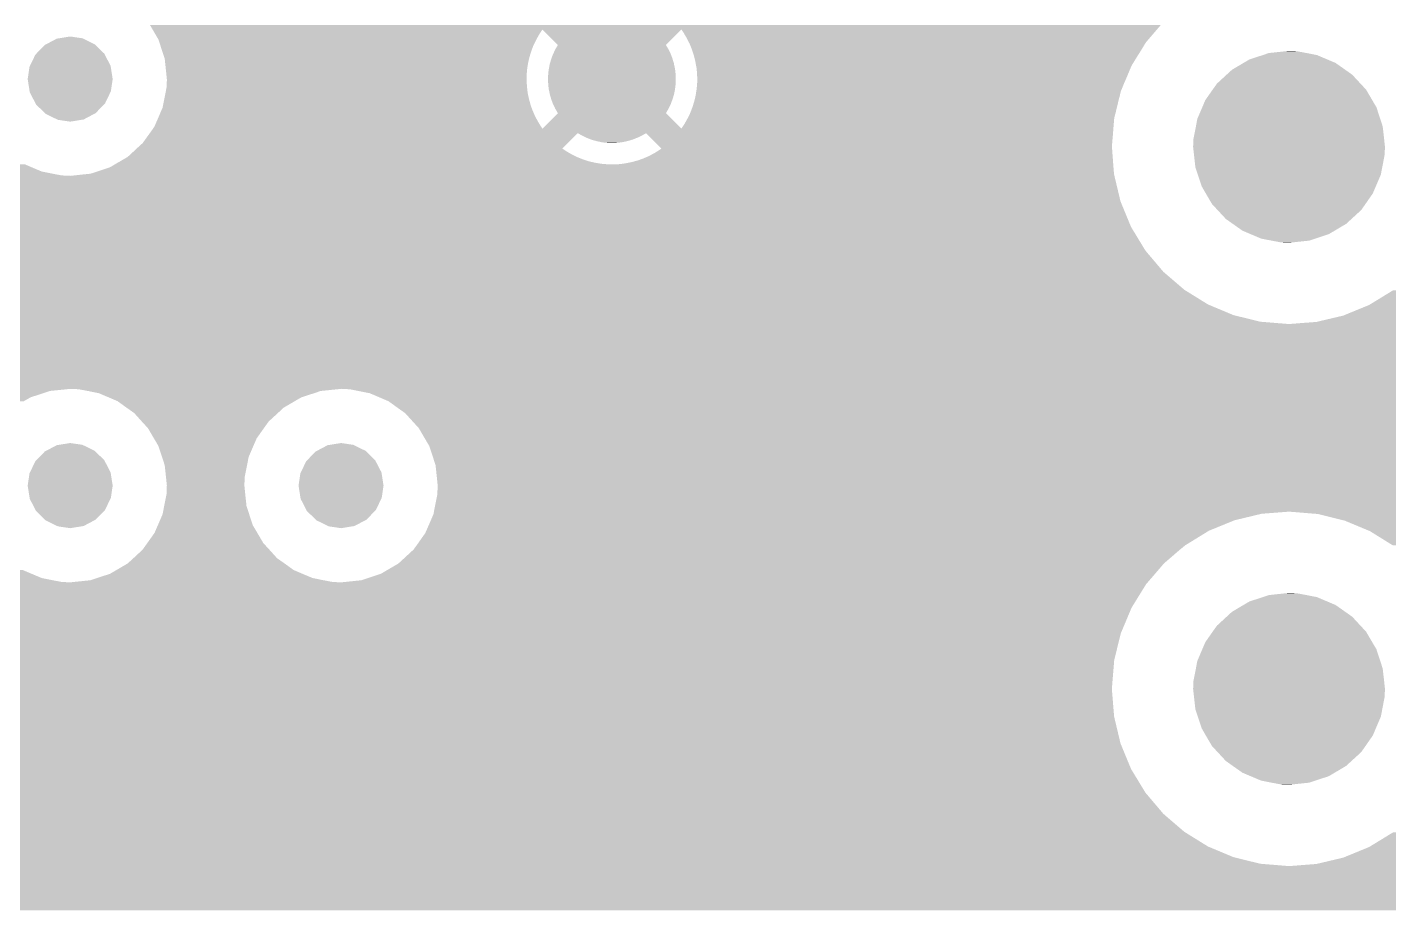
# Model space of a CAD drawing. Extents: x 295 to 953, y 10 to 290.
# Drawn here: x 616.9 to 629.67, y 150.48 to 158.75 of the extents above; entities that cross this region are included whole.
import ezdxf

# ---------------------------------------------------------------- set-up
doc = ezdxf.new("R2010")
doc.units = 0
doc.header["$LTSCALE"] = 5
doc.header["$MEASUREMENT"] = 0
doc.layers.add('FROMC1', color=7, linetype='CONTINUOUS')

msp = doc.modelspace()

# ---------------------------------------------------------------- linework, layer by layer
at = {"layer": 'FROMC1'}
for points in [[(618.08, 158.73), (618.056, 158.772), (627.499, 158.73), (627.535, 158.772)], [(618.108, 158.682), (618.08, 158.73), (621.705, 158.682), (621.736, 158.73)], [(621.881, 158.585), (621.736, 158.73), (622.894, 158.585), (623.039, 158.73)], [(623.061, 158.697), (623.039, 158.73), (627.471, 158.697), (627.499, 158.73)], [(616.99, 158.503), (617.07, 158.585), (617.628, 158.503), (617.543, 158.585)], [(617.07, 158.585), (617.082, 158.591), (617.543, 158.585), (617.537, 158.591)], [(617.082, 158.591), (617.182, 158.644), (617.537, 158.591), (617.429, 158.644)], [(617.182, 158.644), (617.202, 158.647), (617.429, 158.644), (617.423, 158.647)], [(617.202, 158.647), (617.308, 158.664), (617.423, 158.647), (617.308, 158.664)], [(618.134, 158.638), (618.108, 158.682), (621.68, 158.638), (621.705, 158.682)], [(618.136, 158.632), (618.134, 158.638), (621.677, 158.632), (621.68, 158.638)], [(618.153, 158.581), (618.136, 158.632), (621.652, 158.581), (621.677, 158.632)], [(618.17, 158.528), (618.153, 158.581), (621.632, 158.528), (621.652, 158.581)], [(621.86, 158.549), (621.881, 158.585), (622.915, 158.549), (622.894, 158.585)], [(623.09, 158.648), (623.061, 158.697), (627.429, 158.648), (627.471, 158.697)], [(623.108, 158.611), (623.09, 158.648), (627.397, 158.611), (627.429, 158.648)], [(623.116, 158.597), (623.108, 158.611), (627.388, 158.597), (627.397, 158.611)], [(623.137, 158.544), (623.116, 158.597), (627.356, 158.544), (627.388, 158.597)], [(616.931, 158.39), (616.981, 158.494), (617.686, 158.39), (617.632, 158.494)], [(616.981, 158.494), (616.99, 158.503), (617.632, 158.494), (617.628, 158.503)], [(618.188, 158.473), (618.17, 158.528), (621.615, 158.473), (621.632, 158.528)], [(618.194, 158.456), (618.188, 158.473), (621.611, 158.456), (621.615, 158.473)], [(618.198, 158.418), (618.194, 158.456), (621.602, 158.418), (621.611, 158.456)], [(621.807, 158.412), (621.818, 158.451), (622.969, 158.412), (622.957, 158.451)], [(621.818, 158.451), (621.821, 158.459), (622.957, 158.451), (622.955, 158.459)], [(621.821, 158.459), (621.835, 158.498), (622.955, 158.459), (622.94, 158.498)], [(621.835, 158.498), (621.839, 158.505), (622.94, 158.498), (622.937, 158.505)], [(621.839, 158.505), (621.856, 158.542), (622.937, 158.505), (622.919, 158.542)], [(621.856, 158.542), (621.86, 158.549), (622.919, 158.542), (622.915, 158.549)], [(623.155, 158.49), (623.137, 158.544), (627.322, 158.49), (627.356, 158.544)], [(623.169, 158.435), (623.155, 158.49), (627.288, 158.435), (627.322, 158.49)], [(628.366, 158.449), (628.492, 158.49), (629.096, 158.449), (628.999, 158.49)], [(628.492, 158.49), (628.548, 158.509), (628.999, 158.49), (628.902, 158.509)], [(628.548, 158.509), (628.709, 158.526), (628.902, 158.509), (628.811, 158.526)], [(628.709, 158.526), (628.738, 158.529), (628.811, 158.526), (628.738, 158.529)], [(616.909, 158.265), (616.926, 158.38), (617.706, 158.265), (617.688, 158.38)], [(616.926, 158.38), (616.931, 158.39), (617.688, 158.38), (617.686, 158.39)], [(618.204, 158.361), (618.198, 158.418), (621.593, 158.361), (621.602, 158.418)], [(618.21, 158.304), (618.204, 158.361), (621.588, 158.304), (621.593, 158.361)], [(621.79, 158.314), (621.795, 158.355), (622.985, 158.314), (622.98, 158.355)], [(621.795, 158.355), (621.797, 158.363), (622.98, 158.355), (622.979, 158.363)], [(621.797, 158.363), (621.804, 158.404), (622.979, 158.363), (622.97, 158.404)], [(621.804, 158.404), (621.807, 158.412), (622.97, 158.404), (622.969, 158.412)], [(623.177, 158.391), (623.169, 158.435), (627.261, 158.391), (627.288, 158.435)], [(623.18, 158.379), (623.177, 158.391), (627.256, 158.379), (627.261, 158.391)], [(623.186, 158.322), (623.18, 158.379), (627.232, 158.322), (627.256, 158.379)], [(628.152, 158.306), (628.202, 158.352), (629.33, 158.306), (629.265, 158.352)], [(628.202, 158.352), (628.31, 158.416), (629.265, 158.352), (629.174, 158.416)], [(628.31, 158.416), (628.366, 158.449), (629.174, 158.416), (629.096, 158.449)], [(616.927, 158.15), (616.909, 158.265), (617.689, 158.15), (617.706, 158.265)], [(618.214, 158.265), (618.21, 158.304), (621.588, 158.265), (621.588, 158.304)], [(618.211, 158.191), (618.214, 158.247), (621.591, 158.191), (621.588, 158.247)], [(618.214, 158.247), (618.214, 158.265), (621.588, 158.247), (621.588, 158.265)], [(621.788, 158.265), (621.79, 158.306), (622.987, 158.265), (622.985, 158.306)], [(621.79, 158.224), (621.788, 158.265), (622.986, 158.224), (622.987, 158.265)], [(621.79, 158.306), (621.79, 158.314), (622.985, 158.306), (622.985, 158.314)], [(621.79, 158.216), (621.79, 158.224), (622.985, 158.216), (622.986, 158.224)], [(621.795, 158.175), (621.79, 158.216), (622.98, 158.175), (622.985, 158.216)], [(623.182, 158.169), (623.187, 158.226), (627.168, 158.169), (627.191, 158.226)], [(623.188, 158.265), (623.186, 158.322), (627.208, 158.265), (627.232, 158.322)], [(623.187, 158.226), (623.188, 158.265), (627.191, 158.226), (627.208, 158.265)], [(628.021, 158.166), (628.062, 158.223), (629.46, 158.166), (629.407, 158.223)], [(628.062, 158.223), (628.152, 158.306), (629.407, 158.223), (629.33, 158.306)], [(616.929, 158.14), (616.927, 158.15), (617.684, 158.14), (617.689, 158.15)], [(616.983, 158.036), (616.929, 158.14), (617.634, 158.036), (617.684, 158.14)], [(618.179, 158.023), (618.19, 158.078), (621.625, 158.023), (621.61, 158.078)], [(618.19, 158.078), (618.201, 158.134), (621.61, 158.078), (621.598, 158.134)], [(618.201, 158.134), (618.211, 158.185), (621.598, 158.134), (621.592, 158.185)], [(618.211, 158.185), (618.211, 158.191), (621.592, 158.185), (621.591, 158.191)], [(621.796, 158.167), (621.795, 158.175), (622.979, 158.167), (622.98, 158.175)], [(621.805, 158.126), (621.796, 158.167), (622.971, 158.126), (622.979, 158.167)], [(621.806, 158.118), (621.805, 158.126), (622.969, 158.118), (622.971, 158.126)], [(621.818, 158.079), (621.806, 158.118), (622.957, 158.079), (622.969, 158.118)], [(621.82, 158.071), (621.818, 158.079), (622.954, 158.071), (622.957, 158.079)], [(621.835, 158.032), (621.82, 158.071), (622.94, 158.032), (622.954, 158.071)], [(623.16, 158.057), (623.173, 158.112), (627.137, 158.057), (627.151, 158.112)], [(623.173, 158.112), (623.179, 158.151), (627.151, 158.112), (627.16, 158.151)], [(623.179, 158.151), (623.182, 158.169), (627.16, 158.151), (627.168, 158.169)], [(627.952, 158.067), (628.021, 158.166), (629.518, 158.067), (629.46, 158.166)], [(616.987, 158.027), (616.983, 158.036), (617.625, 158.027), (617.634, 158.036)], [(617.072, 157.945), (616.987, 158.027), (617.545, 157.945), (617.625, 158.027)], [(617.078, 157.939), (617.072, 157.945), (617.533, 157.939), (617.545, 157.945)], [(618.14, 157.917), (618.162, 157.97), (621.667, 157.917), (621.644, 157.97)], [(618.162, 157.97), (618.174, 157.997), (621.644, 157.97), (621.634, 157.997)], [(618.174, 157.997), (618.179, 158.023), (621.634, 157.997), (621.625, 158.023)], [(621.736, 157.8), (621.881, 157.945), (623.039, 157.8), (622.894, 157.945)], [(621.838, 158.025), (621.835, 158.032), (622.937, 158.025), (622.94, 158.032)], [(621.856, 157.988), (621.838, 158.025), (622.919, 157.988), (622.937, 158.025)], [(621.86, 157.981), (621.856, 157.988), (622.915, 157.981), (622.919, 157.988)], [(621.881, 157.945), (621.86, 157.981), (622.894, 157.945), (622.915, 157.981)], [(623.099, 157.899), (623.123, 157.949), (627.098, 157.899), (627.111, 157.949)], [(623.123, 157.949), (623.143, 158.002), (627.111, 157.949), (627.124, 158.002)], [(623.143, 158.002), (623.16, 158.057), (627.124, 158.002), (627.137, 158.057)], [(627.877, 157.891), (627.924, 158.001), (629.593, 157.891), (629.557, 158.001)], [(627.924, 158.001), (627.952, 158.067), (629.557, 158.001), (629.518, 158.067)], [(617.186, 157.886), (617.078, 157.939), (617.433, 157.886), (617.533, 157.939)], [(617.193, 157.883), (617.186, 157.886), (617.413, 157.883), (617.433, 157.886)], [(617.308, 157.866), (617.193, 157.883), (617.308, 157.866), (617.413, 157.883)], [(618.084, 157.8), (618.096, 157.818), (621.736, 157.8), (621.724, 157.818)], [(618.096, 157.818), (618.098, 157.821), (621.724, 157.818), (621.722, 157.821)], [(618.098, 157.821), (618.118, 157.867), (621.722, 157.821), (621.694, 157.867)], [(618.118, 157.867), (618.14, 157.917), (621.694, 157.867), (621.667, 157.917)], [(623.039, 157.8), (623.07, 157.848), (627.09, 157.8), (627.094, 157.848)], [(623.07, 157.848), (623.098, 157.898), (627.094, 157.848), (627.098, 157.898)], [(623.098, 157.898), (623.099, 157.899), (627.098, 157.898), (627.098, 157.899)], [(627.841, 157.704), (627.864, 157.82), (629.629, 157.704), (629.616, 157.82)], [(627.864, 157.82), (627.877, 157.891), (629.616, 157.82), (629.593, 157.891)], [(617.987, 157.665), (618.054, 157.758), (621.974, 157.665), (622.067, 157.758)], [(618.054, 157.758), (618.084, 157.8), (627.087, 157.758), (627.09, 157.8)], [(618.054, 157.758), (618.054, 157.758), (622.067, 157.758), (622.068, 157.758)], [(622.097, 157.741), (622.068, 157.758), (622.679, 157.741), (622.708, 157.758)], [(622.11, 157.734), (622.097, 157.741), (622.664, 157.734), (622.679, 157.741)], [(622.141, 157.719), (622.11, 157.734), (622.635, 157.719), (622.664, 157.734)], [(622.155, 157.713), (622.141, 157.719), (622.619, 157.713), (622.635, 157.719)], [(622.187, 157.7), (622.155, 157.713), (622.589, 157.7), (622.619, 157.713)], [(622.201, 157.695), (622.187, 157.7), (622.572, 157.695), (622.589, 157.7)], [(622.235, 157.686), (622.201, 157.695), (622.542, 157.686), (622.572, 157.695)], [(622.249, 157.682), (622.235, 157.686), (622.524, 157.682), (622.542, 157.686)], [(622.836, 157.63), (622.708, 157.758), (627.076, 157.63), (627.087, 157.758)], [(627.838, 157.63), (627.841, 157.704), (629.637, 157.63), (629.629, 157.704)], [(617.867, 157.554), (617.897, 157.582), (622.02, 157.554), (621.971, 157.582)], [(617.897, 157.582), (617.931, 157.614), (621.971, 157.582), (621.923, 157.614)], [(617.931, 157.614), (617.987, 157.665), (621.923, 157.614), (621.974, 157.665)], [(622.284, 157.675), (622.249, 157.682), (622.494, 157.675), (622.524, 157.682)], [(622.297, 157.672), (622.284, 157.675), (622.475, 157.672), (622.494, 157.675)], [(622.334, 157.668), (622.297, 157.672), (622.445, 157.668), (622.475, 157.672)], [(622.346, 157.667), (622.334, 157.668), (622.421, 157.667), (622.445, 157.668)], [(622.395, 157.666), (622.346, 157.667), (622.395, 157.666), (622.421, 157.667)], [(622.735, 157.544), (622.786, 157.571), (627.083, 157.544), (627.081, 157.571)], [(622.786, 157.571), (622.834, 157.601), (627.081, 157.571), (627.079, 157.601)], [(622.834, 157.601), (622.852, 157.614), (627.079, 157.601), (627.078, 157.614)], [(622.852, 157.614), (622.836, 157.63), (627.078, 157.614), (627.076, 157.63)], [(627.846, 157.556), (627.838, 157.63), (629.634, 157.556), (629.637, 157.63)], [(597.24, 157.399), (597.36, 157.438), (617.04, 157.399), (616.947, 157.438)], [(597.36, 157.438), (597.406, 157.465), (616.947, 157.438), (616.885, 157.465)], [(617.498, 157.378), (617.68, 157.438), (627.096, 157.378), (627.091, 157.438)], [(617.68, 157.438), (617.726, 157.465), (627.091, 157.438), (627.089, 157.465)], [(617.726, 157.465), (617.727, 157.466), (622.405, 157.465), (622.348, 157.466)], [(617.727, 157.466), (617.736, 157.471), (622.348, 157.466), (622.291, 157.471)], [(617.736, 157.471), (617.751, 157.48), (622.291, 157.471), (622.235, 157.48)], [(617.751, 157.48), (617.773, 157.492), (622.235, 157.48), (622.179, 157.492)], [(617.773, 157.492), (617.801, 157.509), (622.179, 157.492), (622.125, 157.509)], [(617.801, 157.509), (617.837, 157.53), (622.125, 157.509), (622.072, 157.53)], [(617.837, 157.53), (617.846, 157.535), (622.072, 157.53), (622.06, 157.535)], [(617.846, 157.535), (617.867, 157.554), (622.06, 157.535), (622.02, 157.554)], [(622.405, 157.465), (622.462, 157.468), (627.089, 157.465), (627.089, 157.468)], [(622.462, 157.468), (622.519, 157.476), (627.089, 157.468), (627.088, 157.476)], [(622.519, 157.476), (622.574, 157.487), (627.088, 157.476), (627.088, 157.487)], [(622.574, 157.487), (622.629, 157.502), (627.088, 157.487), (627.086, 157.502)], [(622.629, 157.502), (622.683, 157.521), (627.086, 157.502), (627.085, 157.521)], [(622.683, 157.521), (622.735, 157.544), (627.085, 157.521), (627.083, 157.544)], [(627.859, 157.44), (627.846, 157.556), (629.612, 157.44), (629.634, 157.556)], [(627.882, 157.369), (627.859, 157.44), (629.598, 157.369), (629.612, 157.44)], [(583.018, 157.119), (583.018, 157.358), (627.157, 157.119), (627.1, 157.358)], [(596.988, 157.358), (597.021, 157.362), (617.308, 157.358), (617.228, 157.362)], [(597.021, 157.362), (597.178, 157.378), (617.228, 157.362), (617.143, 157.378)], [(597.178, 157.378), (597.24, 157.399), (617.143, 157.378), (617.04, 157.399)], [(617.308, 157.358), (617.429, 157.371), (627.1, 157.358), (627.097, 157.371)], [(617.429, 157.371), (617.498, 157.378), (627.097, 157.371), (627.096, 157.378)], [(627.919, 157.259), (627.882, 157.369), (629.551, 157.259), (629.598, 157.369)], [(627.957, 157.193), (627.919, 157.259), (629.523, 157.193), (629.551, 157.259)], [(628.015, 157.094), (627.957, 157.193), (629.454, 157.094), (629.523, 157.193)], [(583.018, 156.879), (583.018, 157.119), (627.256, 156.879), (627.157, 157.119)], [(628.068, 157.037), (628.015, 157.094), (629.414, 157.037), (629.454, 157.094)], [(628.145, 156.954), (628.068, 157.037), (629.323, 156.954), (629.414, 157.037)], [(628.21, 156.908), (628.145, 156.954), (629.273, 156.908), (629.323, 156.954)], [(583.018, 156.657), (583.018, 156.879), (627.391, 156.657), (627.256, 156.879)], [(628.301, 156.844), (628.21, 156.908), (629.165, 156.844), (629.273, 156.908)], [(628.379, 156.811), (628.301, 156.844), (629.109, 156.811), (629.165, 156.844)], [(628.476, 156.77), (628.379, 156.811), (628.983, 156.77), (629.109, 156.811)], [(628.573, 156.751), (628.476, 156.77), (628.927, 156.751), (628.983, 156.77)], [(628.664, 156.734), (628.573, 156.751), (628.766, 156.734), (628.927, 156.751)], [(628.738, 156.731), (628.664, 156.734), (628.738, 156.731), (628.766, 156.734)], [(583.018, 156.459), (583.018, 156.657), (627.559, 156.459), (627.391, 156.657)], [(583.018, 156.29), (583.018, 156.459), (627.756, 156.29), (627.559, 156.459)], [(583.018, 156.153), (583.018, 156.29), (627.977, 156.153), (627.756, 156.29)], [(629.497, 156.153), (629.711, 156.284), (657.822, 156.153), (657.611, 156.284)], [(583.018, 156.053), (583.018, 156.153), (628.216, 156.053), (627.977, 156.153)], [(629.489, 156.148), (629.497, 156.153), (657.833, 156.148), (657.822, 156.153)], [(583.018, 155.991), (583.018, 156.053), (628.468, 155.991), (628.216, 156.053)], [(629.028, 155.997), (629.249, 156.049), (658.289, 155.997), (658.074, 156.049)], [(629.249, 156.049), (629.257, 156.053), (658.074, 156.049), (658.061, 156.053)], [(629.257, 156.053), (629.489, 156.148), (658.061, 156.053), (657.833, 156.148)], [(583.018, 155.969), (583.018, 155.991), (628.738, 155.969), (628.468, 155.991)], [(583.018, 155.917), (583.018, 155.969), (642.335, 155.917), (642.494, 155.969)], [(583.018, 155.82), (583.018, 155.917), (642.169, 155.82), (642.335, 155.917)], [(628.738, 155.969), (628.835, 155.977), (642.494, 155.969), (642.517, 155.977)], [(628.835, 155.977), (628.996, 155.989), (642.517, 155.977), (642.636, 155.989)], [(628.996, 155.989), (629.028, 155.997), (642.636, 155.989), (642.708, 155.997)], [(583.018, 155.69), (583.018, 155.82), (642.028, 155.69), (642.169, 155.82)], [(583.018, 155.534), (583.018, 155.69), (641.917, 155.534), (642.028, 155.69)], [(583.018, 155.362), (583.018, 155.534), (641.843, 155.362), (641.917, 155.534)], [(602.147, 155.358), (602.068, 155.362), (617.274, 155.358), (617.308, 155.362)], [(602.233, 155.342), (602.147, 155.358), (617.117, 155.342), (617.274, 155.358)], [(602.336, 155.321), (602.233, 155.342), (617.055, 155.321), (617.117, 155.342)], [(602.428, 155.282), (602.336, 155.321), (616.935, 155.282), (617.055, 155.321)], [(602.512, 155.246), (602.428, 155.282), (616.873, 155.246), (616.935, 155.282)], [(617.387, 155.358), (617.308, 155.362), (619.814, 155.358), (619.848, 155.362)], [(617.473, 155.342), (617.387, 155.358), (619.657, 155.342), (619.814, 155.358)], [(617.576, 155.321), (617.473, 155.342), (619.595, 155.321), (619.657, 155.342)], [(617.668, 155.282), (617.576, 155.321), (619.475, 155.282), (619.595, 155.321)], [(617.752, 155.246), (617.668, 155.282), (619.413, 155.246), (619.475, 155.282)], [(619.927, 155.358), (619.848, 155.362), (641.841, 155.358), (641.843, 155.362)], [(620.116, 155.321), (619.929, 155.358), (641.834, 155.321), (641.841, 155.358)], [(620.292, 155.246), (620.116, 155.321), (641.819, 155.246), (641.834, 155.321)], [(617.837, 155.185), (617.752, 155.246), (619.309, 155.185), (619.413, 155.246)], [(617.908, 155.135), (617.837, 155.185), (619.255, 155.135), (619.309, 155.185)], [(617.98, 155.055), (617.908, 155.135), (619.168, 155.055), (619.255, 155.135)], [(620.398, 155.17), (620.292, 155.246), (641.804, 155.17), (641.819, 155.246)], [(620.448, 155.135), (620.398, 155.17), (641.803, 155.135), (641.804, 155.17)], [(620.489, 155.09), (620.448, 155.135), (641.801, 155.09), (641.803, 155.135)], [(618.037, 154.993), (617.98, 155.055), (619.124, 154.993), (619.168, 155.055)], [(620.577, 154.993), (620.489, 155.09), (641.811, 154.993), (641.801, 155.09)], [(618.092, 154.899), (618.037, 154.993), (619.057, 154.899), (619.124, 154.993)], [(618.134, 154.828), (618.092, 154.899), (619.026, 154.828), (619.057, 154.899)], [(620.632, 154.899), (620.577, 154.993), (641.821, 154.899), (641.811, 154.993)], [(620.674, 154.828), (620.632, 154.899), (641.845, 154.828), (641.821, 154.899)], [(616.99, 154.693), (617.07, 154.775), (617.628, 154.693), (617.543, 154.775)], [(617.07, 154.775), (617.082, 154.781), (617.543, 154.775), (617.537, 154.781)], [(617.082, 154.781), (617.182, 154.834), (617.537, 154.781), (617.429, 154.834)], [(617.182, 154.834), (617.202, 154.837), (617.429, 154.834), (617.423, 154.837)], [(617.202, 154.837), (617.308, 154.854), (617.423, 154.837), (617.308, 154.854)], [(618.169, 154.723), (618.134, 154.828), (618.981, 154.723), (619.026, 154.828)], [(619.53, 154.693), (619.61, 154.775), (620.168, 154.693), (620.083, 154.775)], [(619.61, 154.775), (619.622, 154.781), (620.083, 154.775), (620.077, 154.781)], [(619.622, 154.781), (619.722, 154.834), (620.077, 154.781), (619.969, 154.834)], [(619.722, 154.834), (619.742, 154.837), (619.969, 154.834), (619.963, 154.837)], [(619.742, 154.837), (619.848, 154.854), (619.963, 154.837), (619.848, 154.854)], [(620.711, 154.717), (620.674, 154.828), (641.881, 154.717), (641.845, 154.828)], [(616.931, 154.58), (616.981, 154.684), (617.686, 154.58), (617.632, 154.684)], [(616.981, 154.684), (616.99, 154.693), (617.632, 154.684), (617.628, 154.693)], [(618.194, 154.646), (618.169, 154.723), (618.966, 154.646), (618.981, 154.723)], [(618.206, 154.535), (618.194, 154.646), (618.944, 154.535), (618.966, 154.646)], [(619.471, 154.58), (619.521, 154.684), (620.226, 154.58), (620.172, 154.684)], [(619.521, 154.684), (619.53, 154.693), (620.172, 154.684), (620.168, 154.693)], [(620.734, 154.646), (620.711, 154.717), (641.923, 154.646), (641.881, 154.717)], [(620.744, 154.552), (620.734, 154.646), (641.978, 154.552), (641.923, 154.646)], [(616.909, 154.455), (616.926, 154.57), (617.706, 154.455), (617.688, 154.57)], [(616.926, 154.57), (616.931, 154.58), (617.688, 154.57), (617.686, 154.58)], [(618.214, 154.455), (618.206, 154.535), (618.941, 154.455), (618.944, 154.535)], [(619.449, 154.455), (619.466, 154.57), (620.246, 154.455), (620.228, 154.57)], [(619.466, 154.57), (619.471, 154.58), (620.228, 154.57), (620.226, 154.58)], [(620.754, 154.455), (620.744, 154.552), (642.066, 154.455), (641.978, 154.552)], [(616.927, 154.34), (616.909, 154.455), (617.689, 154.34), (617.706, 154.455)], [(618.189, 154.264), (618.211, 154.375), (618.961, 154.264), (618.949, 154.375)], [(618.211, 154.375), (618.214, 154.455), (618.949, 154.375), (618.941, 154.455)], [(619.467, 154.34), (619.449, 154.455), (620.229, 154.34), (620.246, 154.455)], [(620.736, 154.299), (620.751, 154.375), (642.263, 154.299), (642.157, 154.375)], [(620.751, 154.375), (620.752, 154.41), (642.157, 154.375), (642.107, 154.41)], [(620.752, 154.41), (620.754, 154.455), (642.107, 154.41), (642.066, 154.455)], [(616.929, 154.33), (616.927, 154.34), (617.684, 154.33), (617.689, 154.34)], [(616.983, 154.226), (616.929, 154.33), (617.634, 154.226), (617.684, 154.33)], [(618.174, 154.187), (618.189, 154.264), (618.986, 154.187), (618.961, 154.264)], [(619.469, 154.33), (619.467, 154.34), (620.224, 154.33), (620.229, 154.34)], [(619.523, 154.226), (619.469, 154.33), (620.174, 154.226), (620.224, 154.33)], [(620.721, 154.224), (620.736, 154.299), (642.44, 154.224), (642.263, 154.299)], [(616.987, 154.217), (616.983, 154.226), (617.625, 154.217), (617.634, 154.226)], [(617.072, 154.135), (616.987, 154.217), (617.545, 154.135), (617.625, 154.217)], [(617.078, 154.129), (617.072, 154.135), (617.533, 154.129), (617.545, 154.135)], [(617.186, 154.076), (617.078, 154.129), (617.433, 154.076), (617.533, 154.129)], [(618.129, 154.082), (618.174, 154.187), (619.021, 154.082), (618.986, 154.187)], [(619.527, 154.217), (619.523, 154.226), (620.165, 154.217), (620.174, 154.226)], [(619.612, 154.135), (619.527, 154.217), (620.085, 154.135), (620.165, 154.217)], [(619.618, 154.129), (619.612, 154.135), (620.073, 154.129), (620.085, 154.135)], [(619.726, 154.076), (619.618, 154.129), (619.973, 154.076), (620.073, 154.129)], [(620.647, 154.032), (620.69, 154.13), (627.986, 154.032), (628.226, 154.13)], [(620.69, 154.13), (620.714, 154.187), (628.226, 154.13), (628.463, 154.187)], [(620.714, 154.187), (620.715, 154.191), (628.463, 154.187), (628.479, 154.191)], [(620.715, 154.191), (620.719, 154.211), (628.479, 154.191), (628.738, 154.211)], [(620.719, 154.211), (620.721, 154.224), (642.503, 154.211), (642.44, 154.224)], [(629.007, 154.189), (628.738, 154.211), (642.615, 154.189), (642.503, 154.211)], [(629.017, 154.187), (629.007, 154.189), (642.628, 154.187), (642.615, 154.189)], [(629.031, 154.183), (629.017, 154.187), (642.708, 154.183), (642.628, 154.187)], [(629.246, 154.13), (629.031, 154.183), (658.071, 154.13), (658.292, 154.183)], [(629.259, 154.127), (629.246, 154.13), (658.063, 154.127), (658.071, 154.13)], [(629.487, 154.032), (629.259, 154.127), (657.831, 154.032), (658.063, 154.127)], [(617.193, 154.073), (617.186, 154.076), (617.413, 154.073), (617.433, 154.076)], [(617.308, 154.056), (617.193, 154.073), (617.308, 154.056), (617.413, 154.073)], [(618.031, 153.917), (618.098, 154.011), (619.118, 153.917), (619.063, 154.011)], [(618.098, 154.011), (618.129, 154.082), (619.063, 154.011), (619.021, 154.082)], [(619.733, 154.073), (619.726, 154.076), (619.953, 154.073), (619.973, 154.076)], [(619.848, 154.056), (619.733, 154.073), (619.848, 154.056), (619.953, 154.073)], [(620.557, 153.896), (620.638, 154.011), (627.765, 153.896), (627.952, 154.011)], [(620.638, 154.011), (620.647, 154.032), (627.952, 154.011), (627.986, 154.032)], [(629.498, 154.027), (629.487, 154.032), (657.823, 154.027), (657.831, 154.032)], [(629.709, 153.896), (629.498, 154.027), (657.61, 153.896), (657.823, 154.027)], [(617.901, 153.775), (617.987, 153.855), (619.247, 153.775), (619.175, 153.855)], [(617.987, 153.855), (618.031, 153.917), (619.175, 153.855), (619.118, 153.917)], [(620.389, 153.728), (620.527, 153.855), (627.567, 153.728), (627.715, 153.855)], [(620.527, 153.855), (620.557, 153.896), (627.715, 153.855), (627.765, 153.896)], [(617.846, 153.725), (617.901, 153.775), (619.318, 153.725), (619.247, 153.775)], [(620.386, 153.725), (620.389, 153.728), (627.564, 153.725), (627.567, 153.728)], [(602.32, 153.589), (602.44, 153.628), (617.04, 153.589), (616.947, 153.628)], [(602.44, 153.628), (602.502, 153.664), (616.947, 153.628), (616.863, 153.664)], [(617.56, 153.589), (617.68, 153.628), (619.58, 153.589), (619.487, 153.628)], [(617.68, 153.628), (617.742, 153.664), (619.487, 153.628), (619.403, 153.664)], [(617.742, 153.664), (617.846, 153.725), (619.403, 153.664), (619.318, 153.725)], [(620.038, 153.568), (620.22, 153.628), (627.429, 153.568), (627.481, 153.628)], [(620.22, 153.628), (620.386, 153.725), (627.481, 153.628), (627.564, 153.725)], [(583.018, 153.531), (583.018, 153.548), (627.397, 153.531), (627.412, 153.548)], [(583.018, 153.311), (583.018, 153.531), (627.261, 153.311), (627.397, 153.531)], [(602.068, 153.548), (602.101, 153.552), (617.308, 153.548), (617.228, 153.552)], [(602.101, 153.552), (602.258, 153.568), (617.228, 153.552), (617.143, 153.568)], [(602.258, 153.568), (602.32, 153.589), (617.143, 153.568), (617.04, 153.589)], [(617.308, 153.548), (617.341, 153.552), (619.848, 153.548), (619.768, 153.552)], [(617.341, 153.552), (617.498, 153.568), (619.768, 153.552), (619.683, 153.568)], [(617.498, 153.568), (617.56, 153.589), (619.683, 153.568), (619.58, 153.589)], [(619.848, 153.548), (620.038, 153.568), (627.412, 153.548), (627.429, 153.568)], [(628.31, 153.336), (628.366, 153.369), (629.174, 153.336), (629.096, 153.369)], [(628.366, 153.369), (628.492, 153.41), (629.096, 153.369), (628.999, 153.41)], [(628.492, 153.41), (628.548, 153.429), (628.999, 153.41), (628.902, 153.429)], [(628.548, 153.429), (628.709, 153.446), (628.902, 153.429), (628.811, 153.446)], [(628.709, 153.446), (628.738, 153.449), (628.811, 153.446), (628.738, 153.449)], [(583.018, 153.071), (583.018, 153.311), (627.16, 153.071), (627.261, 153.311)], [(628.062, 153.143), (628.152, 153.226), (629.407, 153.143), (629.33, 153.226)], [(628.152, 153.226), (628.202, 153.272), (629.33, 153.226), (629.265, 153.272)], [(628.202, 153.272), (628.31, 153.336), (629.265, 153.272), (629.174, 153.336)], [(628.021, 153.086), (628.062, 153.143), (629.46, 153.086), (629.407, 153.143)], [(583.018, 152.819), (583.018, 153.071), (627.098, 152.819), (627.16, 153.071)], [(627.924, 152.921), (627.952, 152.987), (629.557, 152.921), (629.518, 152.987)], [(627.952, 152.987), (628.021, 153.086), (629.518, 152.987), (629.46, 153.086)], [(627.877, 152.811), (627.924, 152.921), (629.593, 152.811), (629.557, 152.921)], [(583.018, 152.55), (583.018, 152.819), (627.076, 152.55), (627.098, 152.819)], [(627.841, 152.624), (627.864, 152.74), (629.629, 152.624), (629.616, 152.74)], [(627.864, 152.74), (627.877, 152.811), (629.616, 152.74), (629.593, 152.811)], [(627.838, 152.55), (627.841, 152.624), (629.637, 152.55), (629.629, 152.624)], [(583.018, 152.291), (583.018, 152.55), (627.097, 152.291), (627.076, 152.55)], [(627.846, 152.476), (627.838, 152.55), (629.634, 152.476), (629.637, 152.55)], [(627.859, 152.36), (627.846, 152.476), (629.612, 152.36), (629.634, 152.476)], [(627.882, 152.289), (627.859, 152.36), (629.598, 152.289), (629.612, 152.36)], [(583.018, 152.039), (583.018, 152.291), (627.157, 152.039), (627.097, 152.291)], [(627.919, 152.179), (627.882, 152.289), (629.551, 152.179), (629.598, 152.289)], [(627.957, 152.113), (627.919, 152.179), (629.523, 152.113), (629.551, 152.179)], [(628.015, 152.014), (627.957, 152.113), (629.454, 152.014), (629.523, 152.113)], [(583.018, 151.799), (583.018, 152.039), (627.256, 151.799), (627.157, 152.039)], [(628.068, 151.957), (628.015, 152.014), (629.414, 151.957), (629.454, 152.014)], [(628.145, 151.874), (628.068, 151.957), (629.323, 151.874), (629.414, 151.957)], [(628.21, 151.828), (628.145, 151.874), (629.273, 151.828), (629.323, 151.874)], [(628.301, 151.764), (628.21, 151.828), (629.165, 151.764), (629.273, 151.828)], [(583.018, 151.577), (583.018, 151.799), (627.391, 151.577), (627.256, 151.799)], [(628.379, 151.731), (628.301, 151.764), (629.109, 151.731), (629.165, 151.764)], [(628.476, 151.69), (628.379, 151.731), (628.983, 151.69), (629.109, 151.731)], [(628.573, 151.671), (628.476, 151.69), (628.927, 151.671), (628.983, 151.69)], [(583.018, 151.379), (583.018, 151.577), (627.559, 151.379), (627.391, 151.577)], [(628.664, 151.654), (628.573, 151.671), (628.766, 151.654), (628.927, 151.671)], [(628.738, 151.651), (628.664, 151.654), (628.738, 151.651), (628.766, 151.654)], [(583.018, 151.21), (583.018, 151.379), (627.756, 151.21), (627.559, 151.379)], [(583.018, 151.073), (583.018, 151.21), (627.977, 151.073), (627.756, 151.21)], [(629.497, 151.073), (629.711, 151.204), (657.822, 151.073), (657.611, 151.204)], [(583.018, 150.973), (583.018, 151.073), (628.216, 150.973), (627.977, 151.073)], [(629.257, 150.973), (629.489, 151.068), (658.061, 150.973), (657.833, 151.068)], [(629.489, 151.068), (629.497, 151.073), (657.833, 151.068), (657.822, 151.073)], [(583.018, 150.911), (583.018, 150.973), (628.468, 150.911), (628.216, 150.973)], [(629.003, 150.911), (629.249, 150.969), (658.313, 150.911), (658.074, 150.969)], [(629.249, 150.969), (629.257, 150.973), (658.074, 150.969), (658.061, 150.973)], [(583.018, 150.889), (583.018, 150.911), (628.738, 150.889), (628.468, 150.911)], [(583.018, 150.81), (583.018, 150.889), (730.796, 150.81), (730.717, 150.889)], [(583.018, 150.807), (583.018, 150.81), (634.378, 150.807), (634.435, 150.81)], [(583.018, 150.799), (583.018, 150.807), (634.322, 150.799), (634.378, 150.807)], [(583.018, 150.788), (583.018, 150.799), (634.266, 150.788), (634.322, 150.799)], [(628.738, 150.889), (628.996, 150.909), (658.583, 150.889), (658.334, 150.909)], [(628.996, 150.909), (629.003, 150.911), (658.334, 150.909), (658.313, 150.911)], [(583.018, 150.773), (583.018, 150.788), (634.211, 150.773), (634.266, 150.788)], [(583.018, 150.754), (583.018, 150.773), (634.157, 150.754), (634.211, 150.773)], [(583.018, 150.731), (583.018, 150.754), (634.105, 150.731), (634.157, 150.754)], [(583.018, 150.704), (583.018, 150.731), (634.054, 150.704), (634.105, 150.731)], [(583.018, 150.674), (583.018, 150.704), (634.006, 150.674), (634.054, 150.704)], [(583.018, 150.661), (583.018, 150.674), (633.988, 150.661), (634.006, 150.674)], [(583.018, 150.517), (583.018, 150.661), (634.132, 150.517), (633.988, 150.661)], [(583.018, 150.485), (583.018, 150.517), (731.121, 150.485), (731.089, 150.517)], [(583.018, 150.517), (583.018, 150.517), (634.133, 150.517), (634.132, 150.517)], [(583.018, 150.475), (583.018, 150.485), (755.738, 150.475), (755.738, 150.485)]]:
    msp.add_solid(points, dxfattribs=at)

doc.saveas('drawing.dxf')
